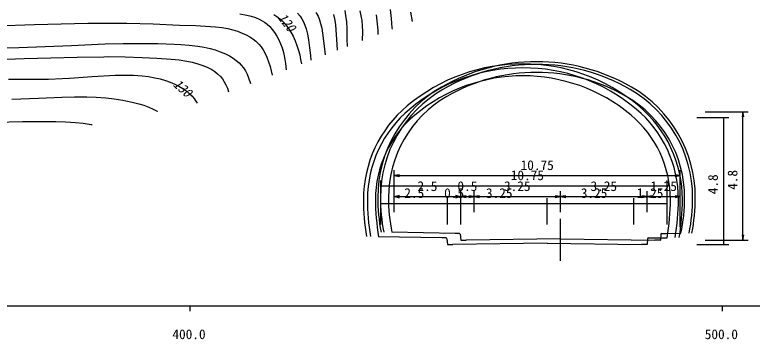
# Model space of a CAD drawing. Units: millimetres at full size, sheet at 1:1000, with parts at other scales. Extents: x 40000 to 680000, y 20000 to 380000.
# Drawn here: x 435110 to 573647, y 198715 to 259732 of the extents above; entities that cross this region are included whole.
import ezdxf
from ezdxf.enums import TextEntityAlignment as Align

# ---------------------------------------------------------------- set-up
doc = ezdxf.new("R2010")
doc.units = ezdxf.units.MM
doc.header["$LTSCALE"] = 1000
doc.layers.add('M-BGD', color=7, linetype='Continuous', lineweight=25)
doc.layers.add('M-TTL-BAND', color=7, linetype='Continuous', lineweight=25)
doc.layers.add('M-BGD-HTXT', color=7, linetype='Continuous')
doc.styles.add('ＭＳ ゴシック', font='')
doc.styles.get('ＭＳ ゴシック').set_extended_font_data('MS Gothic')

# ---------------------------------------------------------------- blocks, each defined once
blk = doc.blocks.new('open_arrow')
at = {"color": 0, "linetype": 'Continuous', "lineweight": -2}
blk.add_lwpolyline([(7.5, 1.25), (0, 0), (7.5, -1.25)], dxfattribs=at)

msp = doc.modelspace()

# ---------------------------------------------------------------- linework, layer by layer
at = {"layer": 'M-BGD'}
for p, q in [((564787, 241504), (572906, 241504)), ((571906, 217378), (571906, 241504)), ((563254, 240413), (569231, 240413)), ((568231, 240413), (568231, 216552)), ((506386, 222593), (506386, 230479)), ((560136, 219829), (560136, 230479)), ((506386, 229479), (560136, 229479)), ((503891, 220294), (503891, 228581)), ((503891, 227581), (557641, 227581)), ((557641, 220294), (557641, 228581)), ((518886, 222593), (518886, 226536)), ((521386, 222593), (521386, 226536)), ((537636, 222593), (537636, 226536)), ((553886, 222593), (553886, 226536)), ((506386, 225536), (518886, 225536)), ((516391, 220294), (516391, 225232)), ((518886, 225536), (521386, 225536)), ((518891, 220294), (518891, 225232)), ((521386, 225536), (537636, 225536)), ((535141, 220294), (535141, 225232)), ((537636, 225536), (553886, 225536)), ((551391, 220294), (551391, 225232)), ((553886, 225536), (560136, 225536)), ((503891, 224232), (516391, 224232)), ((516391, 224232), (518891, 224232)), ((518891, 224232), (535141, 224232)), ((535141, 224232), (551391, 224232)), ((551391, 224232), (557641, 224232)), ((537636, 213469), (537636, 221364)), ((515366, 217760), (503465, 217999)), ((517861, 218586), (505958, 218824)), ((516135, 217761), (515366, 217761)), ((516284, 217625), (516391, 216510)), ((518630, 218586), (517861, 218586)), ((518779, 218451), (518886, 217336)), ((537636, 217622), (519921, 217356)), ((537636, 217622), (555351, 217356)), ((553999, 217625), (553892, 216510)), ((554148, 217761), (554917, 217761)), ((554916, 217760), (557635, 217815)), ((556493, 218451), (556387, 217336)), ((556643, 218586), (557412, 218586)), ((557412, 218586), (560257, 218643)), ((516391, 216510), (517426, 216531)), ((535141, 216796), (517426, 216531)), ((518886, 217336), (519921, 217356)), ((535141, 216796), (552857, 216531)), ((553892, 216510), (552857, 216531)), ((556351, 217336), (555351, 217356)), ((555376, 217356), (555351, 217356)), ((556351, 217336), (556386, 217336)), ((563254, 216552), (569231, 216552)), ((564787, 217378), (572906, 217378))]:
    msp.add_line(p, q, dxfattribs=at)
for points in [[(497116, 260537), (497270, 259609), (497399, 258385), (497469, 257147), (497513, 255151), (497532, 253775)], [(505629, 260715), (505829, 259009), (505970, 257284), (505991, 257015)], [(477373, 259889), (478720, 259648), (479548, 259445), (480357, 259183), (480996, 258917), (481604, 258599), (482024, 258329), (482528, 257937), (482998, 257495), (483471, 256963), (483904, 256386), (484326, 255718), (484704, 255007), (485031, 254271), (485312, 253510), (485569, 252615), (485768, 251706), (485954, 250554), (486096, 249395)], [(483748, 259801), (484353, 259404), (484930, 258951), (485018, 258875), (485542, 258369), (486034, 257808), (486517, 257163), (486961, 256466), (487390, 255677), (487774, 254844), (488128, 253926), (488429, 252978), (488635, 252190), (488817, 251341), (488958, 250491)], [(488236, 260008), (488731, 259444), (489060, 258955), (489344, 258424), (489622, 257761), (489850, 257059), (490094, 256055), (490283, 255025), (490499, 253533), (490652, 252055), (490715, 251164)], [(491690, 260152), (492075, 259444), (492341, 258794), (492555, 258114), (492765, 257200), (492918, 256264), (493150, 254309), (493394, 252190)], [(494968, 259778), (495157, 258972), (495331, 257907), (495447, 256829), (495562, 255145), (495672, 253063)], [(499934, 260439), (500140, 259542), (500285, 258636), (500384, 257615), (500423, 256585), (500377, 254865)], [(502993, 259738), (503151, 258605), (503303, 256815), (503343, 256001)], [(509816, 258480), (509521, 260197)], [(431562, 257651), (438828, 257893), (443813, 258031), (448809, 258123), (456137, 258163), (461091, 257993), (466083, 257782), (469033, 257693), (470944, 257610), (472851, 257467), (473993, 257324), (475133, 257120), (476084, 256893), (476963, 256624), (477825, 256297), (478557, 255960), (479257, 255571), (479850, 255175), (480404, 254734), (480959, 254195), (481380, 253684), (481755, 253135), (482134, 252463), (482467, 251748), (482800, 250881), (483082, 249994), (483473, 248391)], [(430872, 253425), (435847, 253596), (440827, 253777), (445800, 253975), (450797, 254196), (452069, 254256), (455504, 254332), (458948, 254348), (461966, 254304), (465027, 254200), (466292, 254138), (467898, 254010), (469507, 253821), (470666, 253629), (471812, 253378), (472777, 253109), (473728, 252781), (474716, 252363), (475441, 251988), (476146, 251556), (476714, 251141), (477242, 250681), (477670, 250232), (478073, 249720), (478429, 249170), (478756, 248554), (479033, 247900), (479364, 246817)], [(431891, 251286), (436869, 251480), (441859, 251630), (446846, 251747), (451855, 251840), (452667, 251854), (455863, 251816), (459066, 251718), (461777, 251582), (464512, 251390), (465971, 251228), (467421, 251007), (468459, 250793), (469488, 250518), (470657, 250112), (471400, 249786), (472117, 249405), (472685, 249040), (473222, 248622), (473737, 248124), (474122, 247655), (474466, 247140), (474785, 246546), (475052, 245921), (475275, 245251)], [(433952, 247641), (438947, 247609), (441470, 247647), (443997, 247746), (445383, 247832), (449663, 248123), (453965, 248354), (455698, 248380), (457439, 248345), (459017, 248249), (460225, 248105), (461435, 247899), (462449, 247668), (463451, 247378), (464316, 247071), (465178, 246702), (465942, 246313), (466677, 245870), (467292, 245434), (467874, 244948), (468351, 244475), (468787, 243957), (468991, 243675), (469351, 243077)], [(434562, 243873), (439548, 244060), (443959, 244248), (446308, 244292), (448659, 244275), (450421, 244207), (452209, 244078), (453785, 243906), (455382, 243670), (455962, 243569), (457195, 243317), (458417, 243007), (459377, 242706), (460317, 242348), (461093, 241993), (461833, 241587), (461885, 241556)], [(431576, 239536), (436550, 239633), (441592, 239674), (442805, 239668), (444672, 239601), (446545, 239474), (447989, 239320), (449441, 239104), (449658, 239066)], [(507386, 225248), (506386, 225536), (507386, 225821)], [(517886, 225823), (518886, 225536), (517886, 225251)]]:
    msp.add_lwpolyline(points, dxfattribs=at)
for centre, radius, start, end in [((533126, 215197), 35700, 60, 120), ((530571, 216646), 33850, 50, 130), ((530571, 216646), 33100, 50, 130), ((533126, 215197), 35200, 60, 120), ((530571, 216646), 31600, 50, 130), ((533126, 215197), 33700, 60, 120), ((527251, 225372), 23950, 120, 180), ((527251, 225372), 23450, 120, 180), ((539001, 225372), 23450, 0, 60), ((539001, 225372), 23950, 0, 60), ((527251, 225372), 21950, 120, 180), ((539001, 225372), 21950, 0, 60), ((523565, 224996), 22950, 130, 180), ((537578, 224996), 22950, 0, 50), ((523565, 224996), 22200, 130, 180), ((537578, 224996), 22200, 0, 50), ((523565, 224996), 20700, 130, 180), ((537578, 224996), 20700, 0, 50), ((544265, 224996), 43650, 180, 189.16415), ((544265, 224996), 42900, 180, 189.34642), ((544265, 224996), 41400, 180, 189.73237), ((538251, 225372), 34950, 180, 190.72955), ((538251, 225372), 34450, 180, 190.90447), ((538251, 225372), 32950, 180, 191.46186), ((516878, 224996), 41400, 350.01121, 0), ((516878, 224996), 42900, 350.40524, 0), ((516878, 224996), 43650, 350.59192, 0), ((528001, 225372), 32950, 348.21656, 0), ((528001, 225372), 34450, 348.78862, 0), ((528001, 225372), 34950, 348.96813, 0), ((516135, 217611), 150, 5.71078, 89.99998), ((518630, 218436), 150, 5.71078, 90), ((554148, 217611), 150, 90.00002, 174.28922), ((556643, 218436), 150, 90, 174.28922)]:
    msp.add_arc(centre, radius, start, end, dxfattribs=at)
at = {"layer": 'M-TTL-BAND'}
for p, q in [((40000, 205000), (579000, 205000)), ((468000, 205000), (468000, 204000)), ((568000, 205000), (568000, 204000))]:
    msp.add_line(p, q, dxfattribs=at)

# ---------------------------------------------------------------- block references
at = {"layer": 'M-BGD', "xscale": 133, "yscale": 133}
for p, rotation in [((571906, 241504), 270), ((560136, 229479), 180), ((521386, 225536), 180), ((537636, 225536), 180), ((553886, 225536), 180), ((560136, 225536), 180), ((571906, 217378), 90)]:
    msp.add_blockref('open_arrow', p, dxfattribs=dict(at, rotation=rotation))
for p in [(506386, 229479), (518886, 225536), (521386, 225536), (537636, 225536), (553886, 225536)]:
    msp.add_blockref('open_arrow', p, dxfattribs=at)

# ---------------------------------------------------------------- texts
at = {"layer": 'M-BGD', "style": 'ＭＳ ゴシック'}
for s, p in [('10.75', (530136, 229979)), ('10.75', (528289, 228081)), ('2.5', (510761, 226036)), ('0.5', (518261, 226036)), ('3.25', (527011, 226036)), ('3.25', (543261, 226036)), ('1.25', (554511, 226036)), ('2.5', (508286, 224732)), ('0.5', (515769, 224732)), ('3.25', (523626, 224732)), ('3.25', (541436, 224732)), ('1.25', (551962, 224732))]:
    msp.add_text(s, height=1833, dxfattribs=at).set_placement(p, align=Align.BOTTOM_LEFT)
for p in [(571406, 226809), (567731, 225983)]:
    msp.add_text('4.8', height=1833, rotation=90, dxfattribs=at).set_placement(p, align=Align.BOTTOM_LEFT)
at = {"layer": 'M-BGD-HTXT', "style": 'ＭＳ ゴシック', "oblique": 15, "width": 0.95}
for s, rotation, p in [('120', 307.483, (483987, 258840)), ('130', 318.137, (464335, 246042))]:
    msp.add_text(s, height=1833, rotation=rotation, dxfattribs=at).set_placement(p, align=Align.BOTTOM_LEFT)
at = {"layer": 'M-TTL-BAND', "style": 'ＭＳ ゴシック'}
for s, p in [('400.0', (467844, 198195)), ('500.0', (567844, 198195))]:
    msp.add_text(s, height=1833, dxfattribs=at).set_placement(p, align=Align.BOTTOM_CENTER)

doc.saveas('drawing.dxf')
